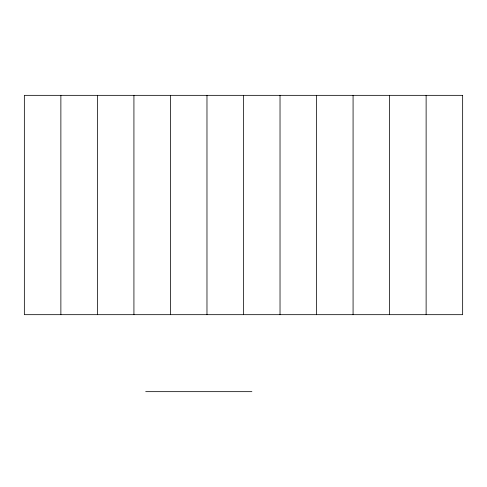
<?xml version="1.0" encoding="UTF-8"?>
<svg xmlns="http://www.w3.org/2000/svg" width="487" height="487" viewBox="0 0 487 487"><rect width="100%" height="100%" fill="white"/><g stroke="black" fill="none" stroke-linecap="round" stroke-linejoin="round"><path stroke-width="0.73" d="M145.698 391.658L251.889 391.658M426.125 95.342L426.125 314.675M389.6 95.342L389.6 314.675M353.075 95.342L353.075 314.675M316.55 95.342L316.55 314.675M280.025 95.342L280.025 314.675M243.5 95.342L243.5 314.675M206.975 95.342L206.975 314.675M170.45 95.342L170.45 314.675M133.925 95.342L133.925 314.675M97.4 95.342L97.4 314.675M60.875 95.342L60.875 314.675M462.65 95.342L24.35 95.342L24.35 314.675L462.65 314.675L462.65 95.342"/></g></svg>
